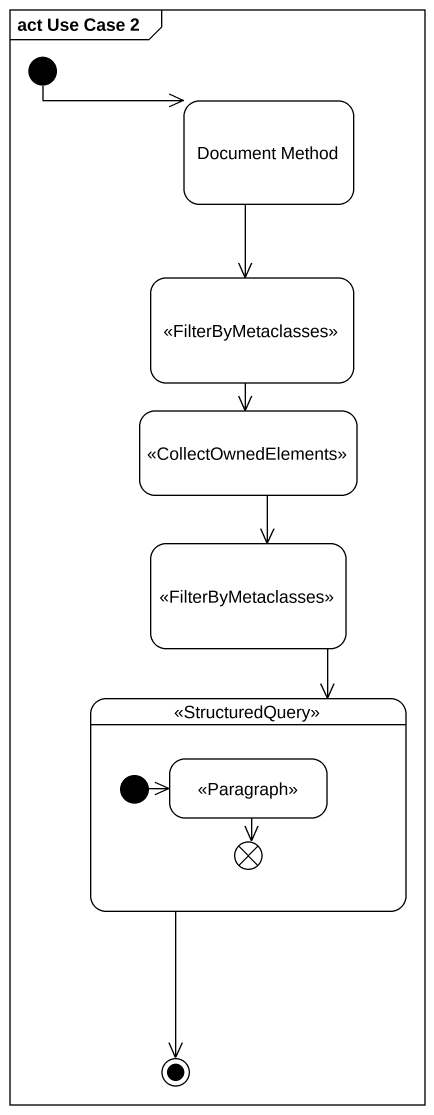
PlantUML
@startuml
mainframe act Use Case 2
hide empty description
state "Document Method" as Document_Method
state " " as state1 <<FilterByMetaclasses>>
state " " as state2 <<CollectOwnedElements>>
state " " as state3 <<FilterByMetaclasses>>
state " " as state4 <<StructuredQuery>> {
  state " " as state5 <<Paragraph>>
  state flowfinal1 <<end>>
  [*] -right-> state5
}
[*] -right-> Document_Method
Document_Method --> state1
state1 --> state2
state2 --> state3
state3 --> state4
state5 --> flowfinal1
state4 --> [*]
@enduml
